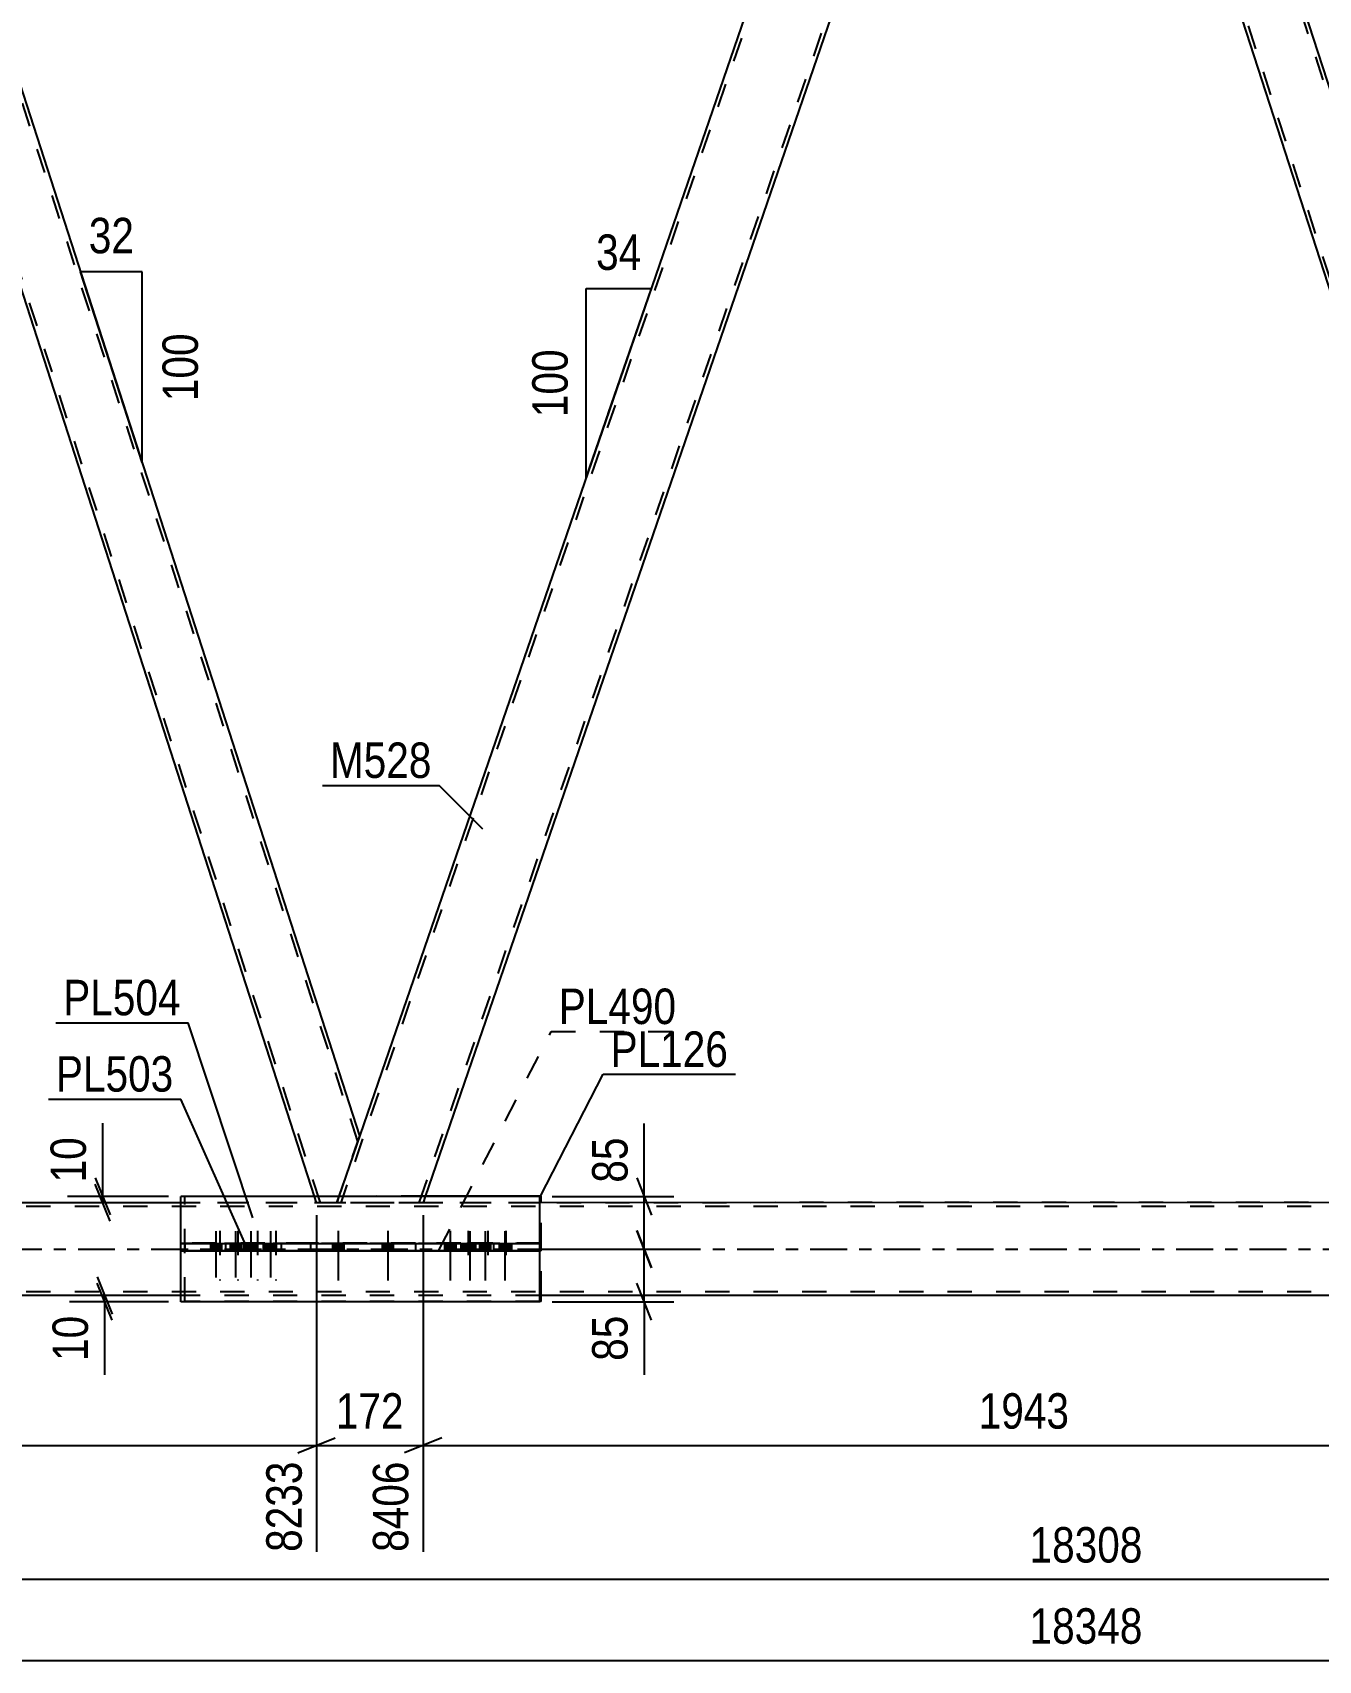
# Model space of a CAD drawing. Header units: millimetres. Extents: x 0 to 1189, y 0 to 841.
# Drawn here: x 487.7 to 591.6, y 419.5 to 551.1 of the extents above; entities that cross this region are included whole.
import ezdxf

# ---------------------------------------------------------------- set-up
doc = ezdxf.new("R2010")
doc.units = ezdxf.units.MM
doc.linetypes.add('DXK_LINE_DOT2', pattern=[3.9198, 1.9599, -1.9599])
doc.linetypes.add('DXK_LINE_DOT3', pattern=[5.9187, 2.979, -0.9799, 0.9799, -0.9799])
doc.styles.add('Arial Narrow', font='ARIALN.TTF', dxfattribs={"height": 0.2})

# ---------------------------------------------------------------- blocks, each defined once
blk = doc.blocks.new('Part-570348649-6312 - 6197')
at = {"color": 7, "linetype": 'DXK_LINE_DOT2'}
for p, q in [((951.45, 456.57), (288.16, 456.51)), ((528.68, 456.53), (499.68, 456.53)), ((1014.39, 456.27), (142.16, 456.19)), ((1014.39, 449.37), (142.16, 449.29)), ((528.68, 449.03), (499.68, 449.03))]:
    blk.add_line(p, q, dxfattribs=at)
at = {"color": 2, "linetype": 'Continuous'}
for p, q in [((499.68, 456.53), (422.65, 456.52)), ((605.44, 456.54), (528.68, 456.53)), ((499.68, 449.03), (422.65, 449.02)), ((605.44, 449.04), (528.68, 449.03))]:
    blk.add_line(p, q, dxfattribs=at)
at = {"color": 7, "linetype": 'DXK_LINE_DOT3'}
blk.add_line((142.16, 452.74), (1014.39, 452.82), dxfattribs=at)
blk = doc.blocks.new('Part-570348649-6387 - 6197')
at = {"color": 2, "linetype": 'Continuous'}
for p, q in [((528.68, 457.03), (499.68, 457.03)), ((499.68, 453.23), (499.68, 457.03)), ((528.68, 453.23), (528.68, 457.03)), ((499.68, 448.53), (499.68, 452.63)), ((528.68, 448.53), (528.68, 452.63)), ((528.68, 448.53), (499.68, 448.53))]:
    blk.add_line(p, q, dxfattribs=at)
at = {"color": 7, "linetype": 'DXK_LINE_DOT2'}
for p, q in [((499.68, 452.63), (499.68, 453.23)), ((528.68, 452.63), (528.68, 453.23))]:
    blk.add_line(p, q, dxfattribs=at)
blk = doc.blocks.new('Bolt-570348649-6651 - 6197')
at = {"color": 1, "linetype": 'DXK_LINE_DOT2'}
for p, q in [((502.83, 454.25), (502.83, 450.25)), ((504.28, 454.25), (504.28, 450.25)), ((505.88, 454.25), (505.88, 450.25)), ((507.34, 454.25), (507.34, 450.25)), ((502.38, 453.25), (502.38, 452.65)), ((503.28, 453.25), (503.28, 452.65)), ((503.83, 453.25), (503.83, 452.65)), ((504.73, 453.25), (504.73, 452.65)), ((505.43, 453.25), (505.43, 452.65)), ((506.33, 453.25), (506.33, 452.65)), ((506.89, 453.25), (506.89, 452.65)), ((507.79, 453.25), (507.79, 452.65))]:
    blk.add_line(p, q, dxfattribs=at)
blk = doc.blocks.new('Part-570348649-6269 - 6197')
at = {"color": 7, "linetype": 'DXK_LINE_DOT2'}
for p, q in [((499.98, 453.25), (528.8, 453.25)), ((506.47, 453.25), (499.98, 453.25)), ((499.98, 453.25), (499.98, 453.25)), ((499.98, 453.25), (499.98, 452.65)), ((528.8, 452.65), (499.98, 452.65)), ((506.47, 452.65), (499.98, 452.65)), ((510.14, 453.25), (506.47, 453.25)), ((506.47, 453.25), (506.47, 452.65)), ((506.47, 452.65), (510.14, 452.65)), ((518.64, 453.25), (510.14, 453.25)), ((510.14, 453.25), (510.14, 452.65)), ((510.14, 452.65), (518.64, 452.65)), ((522.31, 453.25), (518.64, 453.25)), ((518.64, 453.25), (518.64, 452.65)), ((518.64, 452.65), (522.31, 452.65)), ((528.8, 453.25), (522.31, 453.25)), ((522.31, 453.25), (522.31, 452.65)), ((522.31, 452.65), (528.8, 452.65)), ((528.8, 453.25), (528.8, 453.25)), ((528.8, 452.65), (528.8, 453.25))]:
    blk.add_line(p, q, dxfattribs=at)
blk = doc.blocks.new('Part-570348649-6352 - 6197')
at = {"color": 2, "linetype": 'Continuous'}
for p, q in [((563.64, 605.77), (512.45, 457.03)), ((570.62, 605.77), (519.43, 457.03))]:
    blk.add_line(p, q, dxfattribs=at)
at = {"color": 7, "linetype": 'DXK_LINE_DOT2'}
for p, q in [((564.12, 606.24), (512.59, 456.53)), ((518.94, 456.53), (570.46, 606.24)), ((512.45, 457.03), (512.28, 456.53)), ((519.26, 456.53), (512.28, 456.53)), ((519.43, 457.03), (519.26, 456.53))]:
    blk.add_line(p, q, dxfattribs=at)
blk = doc.blocks.new('Part-570348649-6357 - 6197')
at = {"color": 7, "linetype": 'DXK_LINE_DOT2'}
for p, q in [((513.98, 461.47), (467.19, 606.24)), ((510.95, 456.53), (463.76, 602.56)), ((512.28, 456.53), (514.14, 461.94)), ((510.64, 456.53), (510.47, 457.03)), ((512.28, 456.53), (510.64, 456.53))]:
    blk.add_line(p, q, dxfattribs=at)
at = {"color": 2, "linetype": 'Continuous'}
for p, q in [((514.14, 461.94), (467.67, 605.76)), ((510.47, 457.03), (463.6, 602.09))]:
    blk.add_line(p, q, dxfattribs=at)
blk = doc.blocks.new('Part-570348649-6553 - 6197')
at = {"color": 7, "linetype": 'DXK_LINE_DOT2'}
for p, q in [((619.74, 461.48), (572.96, 606.24)), ((616.71, 456.54), (569.52, 602.57))]:
    blk.add_line(p, q, dxfattribs=at)
at = {"color": 2, "linetype": 'Continuous'}
for p, q in [((619.9, 461.95), (573.43, 605.77)), ((616.23, 457.05), (569.36, 602.1))]:
    blk.add_line(p, q, dxfattribs=at)
blk = doc.blocks.new('Bolt-570348649-6705 - 6197')
at = {"linetype": 'Continuous'}
for points in [[(512.84, 453.23), (511.94, 453.23), (511.94, 452.63), (512.84, 452.63)], [(512.84, 453.23), (511.94, 453.23), (511.94, 452.63), (512.84, 452.63)], [(516.84, 453.23), (515.94, 453.23), (515.94, 452.63), (516.84, 452.63)], [(516.84, 453.23), (515.94, 453.23), (515.94, 452.63), (516.84, 452.63)]]:
    blk.add_hatch(color=1, dxfattribs=at).paths.add_polyline_path(points)
at = {"color": 1, "linetype": 'Continuous'}
for p, q in [((512.39, 454.23), (512.39, 450.23)), ((512.39, 454.23), (512.39, 450.23)), ((516.39, 454.23), (516.39, 450.23)), ((516.39, 454.23), (516.39, 450.23)), ((511.94, 453.23), (511.94, 452.63)), ((511.94, 453.23), (511.94, 452.63)), ((512.84, 453.23), (512.84, 452.63)), ((512.84, 453.23), (512.84, 452.63)), ((515.94, 453.23), (515.94, 452.63)), ((515.94, 453.23), (515.94, 452.63)), ((516.84, 453.23), (516.84, 452.63)), ((516.84, 453.23), (516.84, 452.63))]:
    blk.add_line(p, q, dxfattribs=at)
blk = doc.blocks.new('Part-570348649-6564 - 6197')
at = {"color": 2, "linetype": 'Continuous'}
for p, q in [((499.98, 457.03), (499.98, 457.04)), ((510.47, 457.04), (499.98, 457.04)), ((528.8, 457.05), (519.43, 457.05)), ((528.8, 456.53), (528.8, 457.05)), ((528.8, 448.55), (528.8, 449.03)), ((528.8, 448.55), (528.68, 448.55))]:
    blk.add_line(p, q, dxfattribs=at)
at = {"color": 7, "linetype": 'DXK_LINE_DOT2'}
for p, q in [((499.98, 448.54), (499.98, 457.03)), ((519.43, 457.05), (510.47, 457.04)), ((528.8, 449.03), (528.8, 456.53)), ((528.68, 448.55), (499.98, 448.54))]:
    blk.add_line(p, q, dxfattribs=at)
blk = doc.blocks.new('Part-570348649-6625 - 6197')
at = {"color": 2, "linetype": 'Continuous'}
for p, q in [((499.68, 453.23), (499.68, 453.23)), ((499.68, 453.23), (505.67, 453.23)), ((499.68, 452.63), (499.68, 453.23)), ((499.68, 452.63), (528.68, 452.63)), ((505.67, 452.63), (499.68, 452.63)), ((505.67, 453.23), (510.14, 453.23)), ((505.67, 453.23), (505.67, 452.63)), ((510.14, 452.63), (505.67, 452.63)), ((510.14, 453.23), (518.64, 453.23)), ((510.14, 453.23), (510.14, 452.63)), ((518.64, 452.63), (510.14, 452.63)), ((518.64, 453.23), (522.69, 453.23)), ((518.64, 453.23), (518.64, 452.63)), ((522.69, 452.63), (518.64, 452.63)), ((522.69, 453.23), (528.68, 453.23)), ((522.69, 453.23), (522.69, 452.63)), ((528.68, 452.63), (522.69, 452.63)), ((528.68, 453.23), (528.68, 453.23)), ((528.68, 452.63), (528.68, 453.23))]:
    blk.add_line(p, q, dxfattribs=at)
at = {"color": 7, "linetype": 'DXK_LINE_DOT2'}
for p, q in [((528.68, 453.23), (499.68, 453.23)), ((499.68, 452.63), (499.68, 452.63)), ((528.68, 452.63), (528.68, 452.63))]:
    blk.add_line(p, q, dxfattribs=at)
blk = doc.blocks.new('Bolt-570348649-6704 - 6197')
at = {"linetype": 'Continuous'}
for points in [[(502.96, 453.23), (502.06, 453.23), (502.06, 452.63), (502.96, 452.63)], [(504.55, 453.23), (503.65, 453.23), (503.65, 452.63), (504.55, 452.63)], [(505.78, 453.23), (504.88, 453.23), (504.88, 452.63), (505.78, 452.63)], [(507.37, 453.23), (506.47, 453.23), (506.47, 452.63), (507.37, 452.63)]]:
    blk.add_hatch(color=1, dxfattribs=at).paths.add_polyline_path(points)
at = {"color": 1, "linetype": 'Continuous'}
for p, q in [((502.51, 454.23), (502.51, 450.48)), ((504.1, 454.23), (504.1, 450.48)), ((505.33, 454.23), (505.33, 450.48)), ((506.92, 454.23), (506.92, 450.48)), ((502.06, 453.23), (502.06, 452.63)), ((502.96, 453.23), (502.96, 452.63)), ((503.65, 453.23), (503.65, 452.63)), ((504.55, 453.23), (504.55, 452.63)), ((504.88, 453.23), (504.88, 452.63)), ((505.78, 453.23), (505.78, 452.63)), ((506.47, 453.23), (506.47, 452.63)), ((507.37, 453.23), (507.37, 452.63))]:
    blk.add_line(p, q, dxfattribs=at)
blk = doc.blocks.new('Bolt-570348649-6706 - 6197')
at = {"linetype": 'Continuous'}
for points in [[(520.99, 452.63), (521.89, 452.63), (521.89, 453.23), (520.99, 453.23)], [(522.58, 452.63), (523.48, 452.63), (523.48, 453.23), (522.58, 453.23)], [(523.81, 452.63), (524.71, 452.63), (524.71, 453.23), (523.81, 453.23)], [(525.4, 452.63), (526.3, 452.63), (526.3, 453.23), (525.4, 453.23)]]:
    blk.add_hatch(color=1, dxfattribs=at).paths.add_polyline_path(points)
at = {"color": 1, "linetype": 'Continuous'}
for p, q in [((521.44, 454.23), (521.44, 450.23)), ((523.03, 454.23), (523.03, 450.23)), ((524.26, 454.23), (524.26, 450.23)), ((525.85, 454.23), (525.85, 450.23)), ((520.99, 453.23), (520.99, 452.63)), ((521.89, 453.23), (521.89, 452.63)), ((522.58, 453.23), (522.58, 452.63)), ((523.48, 453.23), (523.48, 452.63)), ((523.81, 453.23), (523.81, 452.63)), ((524.71, 453.23), (524.71, 452.63)), ((525.4, 453.23), (525.4, 452.63)), ((526.3, 453.23), (526.3, 452.63))]:
    blk.add_line(p, q, dxfattribs=at)
blk = doc.blocks.new('Bolt-570348649-6825 - 6197')
at = {"color": 1, "linetype": 'DXK_LINE_DOT2'}
for p, q in [((521.44, 454.25), (521.44, 450.5)), ((522.9, 454.25), (522.9, 450.5)), ((524.5, 454.25), (524.5, 450.5)), ((525.95, 454.25), (525.95, 450.5)), ((520.99, 453.25), (520.99, 452.65)), ((521.89, 453.25), (521.89, 452.65)), ((522.45, 453.25), (522.45, 452.65)), ((523.35, 453.25), (523.35, 452.65)), ((524.05, 453.25), (524.05, 452.65)), ((524.95, 453.25), (524.95, 452.65)), ((525.5, 453.25), (525.5, 452.65)), ((526.4, 453.25), (526.4, 452.65))]:
    blk.add_line(p, q, dxfattribs=at)
blk = doc.blocks.new('Bolt-570348649-6826 - 6197')
at = {"color": 1, "linetype": 'DXK_LINE_DOT2'}
for p, q in [((512.39, 454.25), (512.39, 450.25)), ((512.39, 454.25), (512.39, 450.25)), ((516.39, 454.25), (516.39, 450.25)), ((516.39, 454.25), (516.39, 450.25)), ((511.94, 453.25), (511.94, 452.65)), ((511.94, 453.25), (511.94, 452.65)), ((512.84, 453.25), (512.84, 452.65)), ((512.84, 453.25), (512.84, 452.65)), ((515.94, 453.25), (515.94, 452.65)), ((515.94, 453.25), (515.94, 452.65)), ((516.84, 453.25), (516.84, 452.65)), ((516.84, 453.25), (516.84, 452.65))]:
    blk.add_line(p, q, dxfattribs=at)
blk = doc.blocks.new('StraightDimension-570348649-35209 - 6197')
at = {"color": 7, "linetype": 'Continuous'}
for p, q in [((413.5, 455.52), (413.5, 428.31)), ((510.64, 455.53), (510.64, 428.31)), ((415, 437.52), (412, 436.32)), ((413.5, 436.92), (510.64, 436.92)), ((509.14, 436.32), (512.14, 437.52))]:
    blk.add_line(p, q, dxfattribs=at)
at = {"color": 0}
blk.add_wipeout([(466.32, 437.67), (466.32, 441.87), (457.81, 441.87), (457.81, 437.67)], dxfattribs=at)
at = {"color": 3, "style": 'Arial Narrow'}
blk.add_text('1943', height=2.863, dxfattribs=at).set_placement((458.41, 438.27))
at = {"color": 0, "linetype": 'Continuous'}
blk.add_wipeout([(510.04, 436.22), (505.84, 436.22), (505.84, 427.71), (510.04, 427.71)], dxfattribs=at)
at = {"color": 3, "linetype": 'Continuous', "style": 'Arial Narrow'}
blk.add_text('8233', height=2.863, rotation=90.0002, dxfattribs=at).set_placement((509.44, 428.31))
blk = doc.blocks.new('StraightDimension-570348649-35207 - 6197')
at = {"color": 7, "linetype": 'Continuous'}
for p, q in [((519.26, 455.53), (519.26, 428.31)), ((616.4, 455.54), (616.4, 426.48)), ((520.76, 437.52), (517.76, 436.32)), ((519.26, 436.92), (616.4, 436.92)), ((614.9, 436.32), (617.9, 437.52))]:
    blk.add_line(p, q, dxfattribs=at)
at = {"color": 0}
blk.add_wipeout([(572.08, 437.67), (572.08, 441.87), (563.57, 441.87), (563.57, 437.67)], dxfattribs=at)
at = {"color": 3, "style": 'Arial Narrow'}
blk.add_text('1943', height=2.863, dxfattribs=at).set_placement((564.17, 438.27))
at = {"color": 0, "linetype": 'Continuous'}
blk.add_wipeout([(615.8, 436.22), (611.6, 436.22), (611.6, 425.88), (615.8, 425.88)], dxfattribs=at)
at = {"color": 3, "linetype": 'Continuous', "style": 'Arial Narrow'}
blk.add_text('10349', height=2.863, rotation=90.0002, dxfattribs=at).set_placement((615.2, 426.48))
blk = doc.blocks.new('AngleDimension-570348649-32481 - 6197')
at = {"color": 7, "linetype": 'Continuous'}
for p, q in [((532.44, 530.42), (537.71, 530.42)), ((532.44, 515.1), (537.71, 530.42)), ((532.44, 515.1), (532.44, 530.42)), ((534.22, 520.28), (537.71, 530.42))]:
    blk.add_line(p, q, dxfattribs=at)
at = {"color": 0}
for points in [[(537.5, 531.32), (537.5, 535.52), (532.64, 535.52), (532.64, 531.32)], [(531.54, 526.1), (527.34, 526.1), (527.34, 519.42), (531.54, 519.42)]]:
    blk.add_wipeout(points, dxfattribs=at)
at = {"color": 3, "style": 'Arial Narrow'}
blk.add_text('34', height=2.863, dxfattribs=at).set_placement((533.24, 531.92))
blk.add_text('100', height=2.863, rotation=90.0002, dxfattribs=at).set_placement((530.94, 520.02))
blk = doc.blocks.new('StraightDimension-570348649-48515 - 6197')
at = {"color": 7, "linetype": 'Continuous'}
for p, q in [((492.91, 450.53), (494.11, 447.53)), ((494.11, 447.03), (492.91, 450.03)), ((498.68, 449.03), (490.66, 449.03)), ((493.51, 448.53), (493.51, 449.03)), ((498.68, 448.53), (490.66, 448.53)), ((493.51, 448.53), (493.51, 442.62)), ((493.51, 448.53), (493.51, 442.62))]:
    blk.add_line(p, q, dxfattribs=at)
at = {"color": 0}
blk.add_wipeout([(492.76, 448), (488.56, 448), (488.56, 443.14), (492.76, 443.14)], dxfattribs=at)
at = {"color": 3, "style": 'Arial Narrow'}
blk.add_text('10', height=2.863, rotation=90.0002, dxfattribs=at).set_placement((492.16, 443.74))
blk = doc.blocks.new('StraightDimension-570348649-35554 - 6197')
at = {"color": 7, "linetype": 'Continuous'}
blk.add_line((131.31, 426.1), (1014.39, 426.1), dxfattribs=at)
at = {"color": 0}
blk.add_wipeout([(578.02, 426.85), (578.02, 431.05), (567.68, 431.05), (567.68, 426.85)], dxfattribs=at)
at = {"color": 3, "style": 'Arial Narrow'}
blk.add_text('18308', height=2.863, dxfattribs=at).set_placement((568.28, 427.45))
blk = doc.blocks.new('AngleDimension-570348649-32463 - 6197')
at = {"color": 7, "linetype": 'Continuous'}
for p, q in [((495.57, 519.37), (491.56, 531.76)), ((496.55, 531.76), (491.56, 531.76)), ((496.55, 516.35), (491.56, 531.76)), ((496.55, 516.35), (496.55, 531.76))]:
    blk.add_line(p, q, dxfattribs=at)
at = {"color": 0}
for points in [[(496.48, 532.66), (496.48, 536.86), (491.63, 536.86), (491.63, 532.66)], [(501.65, 527.4), (497.45, 527.4), (497.45, 520.71), (501.65, 520.71)]]:
    blk.add_wipeout(points, dxfattribs=at)
at = {"color": 3, "style": 'Arial Narrow'}
blk.add_text('32', height=2.863, dxfattribs=at).set_placement((492.23, 533.26))
blk.add_text('100', height=2.863, rotation=90.0002, dxfattribs=at).set_placement((501.05, 521.31))
blk = doc.blocks.new('StraightDimension-570348649-35208 - 6197')
at = {"color": 7, "linetype": 'Continuous'}
for p, q in [((510.64, 455.53), (510.64, 428.31)), ((519.26, 455.53), (519.26, 428.31)), ((509.14, 436.32), (512.14, 437.52)), ((510.64, 436.92), (519.26, 436.92)), ((520.76, 437.52), (517.76, 436.32))]:
    blk.add_line(p, q, dxfattribs=at)
at = {"color": 0}
blk.add_wipeout([(518.29, 437.67), (518.29, 441.87), (511.6, 441.87), (511.6, 437.67)], dxfattribs=at)
at = {"color": 0, "linetype": 'Continuous'}
blk.add_wipeout([(518.66, 436.22), (514.46, 436.22), (514.46, 427.71), (518.66, 427.71)], dxfattribs=at)
at = {"color": 3, "style": 'Arial Narrow'}
blk.add_text('172', height=2.863, dxfattribs=at).set_placement((512.2, 438.27))
at = {"color": 3, "linetype": 'Continuous', "style": 'Arial Narrow'}
blk.add_text('8406', height=2.863, rotation=90.0002, dxfattribs=at).set_placement((518.06, 428.31))
blk = doc.blocks.new('StraightDimension-570348649-35584 - 6197')
at = {"color": 7, "linetype": 'Continuous'}
blk.add_line((130.31, 419.54), (1015.39, 419.54), dxfattribs=at)
at = {"color": 0}
blk.add_wipeout([(578.02, 420.29), (578.02, 424.49), (567.68, 424.49), (567.68, 420.29)], dxfattribs=at)
at = {"color": 3, "style": 'Arial Narrow'}
blk.add_text('18348', height=2.863, dxfattribs=at).set_placement((568.28, 420.89))
blk = doc.blocks.new('StraightDimension-570348649-48517 - 6197')
at = {"color": 7, "linetype": 'Continuous'}
for p, q in [((493.35, 457.04), (493.35, 462.95)), ((493.35, 457.04), (493.35, 462.95)), ((492.75, 458.54), (493.95, 455.54)), ((493.95, 455.03), (492.75, 458.03)), ((498.68, 457.04), (490.5, 457.04)), ((498.68, 456.53), (490.5, 456.53)), ((493.35, 456.53), (493.35, 457.04))]:
    blk.add_line(p, q, dxfattribs=at)
at = {"color": 0}
blk.add_wipeout([(492.6, 462.43), (488.4, 462.43), (488.4, 457.57), (492.6, 457.57)], dxfattribs=at)
at = {"color": 3, "style": 'Arial Narrow'}
blk.add_text('10', height=2.863, rotation=90.0002, dxfattribs=at).set_placement((492, 458.17))
blk = doc.blocks.new('StraightDimension-570348649-65376 - 6197')
at = {"color": 7, "linetype": 'Continuous'}
for p, q in [((537.13, 457.03), (537.13, 462.93)), ((537.13, 457.03), (537.13, 462.93)), ((536.53, 458.53), (537.73, 455.53)), ((529.68, 457.03), (539.53, 457.03)), ((537.13, 452.78), (537.13, 457.03)), ((537.73, 451.28), (536.53, 454.28)), ((529.68, 452.78), (539.53, 452.78))]:
    blk.add_line(p, q, dxfattribs=at)
at = {"color": 0}
blk.add_wipeout([(536.38, 462.41), (532.18, 462.41), (532.18, 457.55), (536.38, 457.55)], dxfattribs=at)
at = {"color": 3, "style": 'Arial Narrow'}
blk.add_text('85', height=2.863, rotation=90.0002, dxfattribs=at).set_placement((535.78, 458.15))
blk = doc.blocks.new('StraightDimension-570348649-65377 - 6197')
at = {"color": 7, "linetype": 'Continuous'}
for p, q in [((536.53, 454.28), (537.73, 451.28)), ((529.68, 452.78), (539.53, 452.78)), ((537.13, 448.53), (537.13, 452.78)), ((537.73, 447.03), (536.53, 450.03)), ((529.68, 448.53), (539.53, 448.53)), ((537.13, 448.53), (537.13, 442.62)), ((537.13, 448.53), (537.13, 442.62))]:
    blk.add_line(p, q, dxfattribs=at)
at = {"color": 0}
blk.add_wipeout([(536.38, 448), (532.18, 448), (532.18, 443.15), (536.38, 443.15)], dxfattribs=at)
at = {"color": 3, "style": 'Arial Narrow'}
blk.add_text('85', height=2.863, rotation=90.0002, dxfattribs=at).set_placement((535.78, 443.75))
blk = doc.blocks.new('Mark-570348649-27420 - 6197')
at = {"color": 0}
blk.add_wipeout([(519.95, 490.86), (519.95, 493.86), (511.72, 493.86), (511.72, 490.86)], dxfattribs=at)
blk.add_wipeout([(519.95, 490.86), (519.95, 493.86), (511.72, 493.86), (511.72, 490.86)], dxfattribs=at)
at = {"color": 30, "linetype": 'Continuous'}
for p in [(511.12, 490.26), (524.08, 486.72)]:
    blk.add_line(p, (520.55, 490.26), dxfattribs=at)
at = {"color": 3, "style": 'Arial Narrow'}
blk.add_text('M528', height=2.863, dxfattribs=at).set_placement((511.72, 490.86))
blk = doc.blocks.new('Mark-570348649-27539 - 6197')
at = {"color": 0}
blk.add_wipeout([(499.66, 471.68), (499.66, 474.68), (490.16, 474.68), (490.16, 471.68)], dxfattribs=at)
blk.add_wipeout([(499.66, 471.68), (499.66, 474.68), (490.16, 474.68), (490.16, 471.68)], dxfattribs=at)
at = {"color": 30, "linetype": 'Continuous'}
for p in [(489.56, 471.08), (505.49, 455.31)]:
    blk.add_line(p, (500.26, 471.08), dxfattribs=at)
at = {"color": 3, "style": 'Arial Narrow'}
blk.add_text('PL504', height=2.863, dxfattribs=at).set_placement((490.16, 471.68))
blk = doc.blocks.new('Mark-570348649-27545 - 6197')
at = {"color": 0}
blk.add_wipeout([(499.07, 465.51), (499.07, 468.51), (489.57, 468.51), (489.57, 465.51)], dxfattribs=at)
blk.add_wipeout([(499.07, 465.51), (499.07, 468.51), (489.57, 468.51), (489.57, 465.51)], dxfattribs=at)
at = {"color": 30, "linetype": 'Continuous'}
for p in [(488.97, 464.91), (504.92, 453.11)]:
    blk.add_line(p, (499.67, 464.91), dxfattribs=at)
at = {"color": 3, "style": 'Arial Narrow'}
blk.add_text('PL503', height=2.863, dxfattribs=at).set_placement((489.57, 465.51))
blk = doc.blocks.new('Mark-570348649-27542 - 6197')
at = {"color": 0}
blk.add_wipeout([(543.91, 467.51), (543.91, 470.51), (534.41, 470.51), (534.41, 467.51)], dxfattribs=at)
blk.add_wipeout([(543.91, 467.51), (543.91, 470.51), (534.41, 470.51), (534.41, 467.51)], dxfattribs=at)
at = {"color": 30, "linetype": 'Continuous'}
for p, q in [((528.73, 457.01), (533.81, 466.91)), ((533.81, 466.91), (544.51, 466.91))]:
    blk.add_line(p, q, dxfattribs=at)
at = {"color": 3, "style": 'Arial Narrow'}
blk.add_text('PL126', height=2.863, dxfattribs=at).set_placement((534.41, 467.51))
blk = doc.blocks.new('Mark-570348649-27536 - 6197')
at = {"color": 0}
blk.add_wipeout([(539.72, 470.97), (539.72, 473.97), (530.22, 473.97), (530.22, 470.97)], dxfattribs=at)
blk.add_wipeout([(539.72, 470.97), (539.72, 473.97), (530.22, 473.97), (530.22, 470.97)], dxfattribs=at)
at = {"color": 30, "linetype": 'DXK_LINE_DOT2'}
for p, q in [((520.51, 452.65), (529.62, 470.37)), ((529.62, 470.37), (540.32, 470.37))]:
    blk.add_line(p, q, dxfattribs=at)
at = {"color": 3, "style": 'Arial Narrow'}
blk.add_text('PL490', height=2.863, dxfattribs=at).set_placement((530.22, 470.97))

msp = doc.modelspace()

# ---------------------------------------------------------------- block references
for name in ['Part-570348649-6357 - 6197', 'Part-570348649-6352 - 6197', 'Part-570348649-6553 - 6197', 'Part-570348649-6312 - 6197', 'Part-570348649-6387 - 6197', 'Part-570348649-6564 - 6197', 'Bolt-570348649-6704 - 6197', 'Bolt-570348649-6651 - 6197', 'Bolt-570348649-6826 - 6197', 'Bolt-570348649-6705 - 6197', 'Bolt-570348649-6825 - 6197', 'Bolt-570348649-6706 - 6197', 'Part-570348649-6625 - 6197', 'Part-570348649-6269 - 6197']:
    msp.add_blockref(name, (0, 0))

# ---------------------------------------------------------------- next in the draw order: block references
for name in ['AngleDimension-570348649-32463 - 6197', 'AngleDimension-570348649-32481 - 6197', 'Mark-570348649-27420 - 6197', 'StraightDimension-570348649-35209 - 6197', 'StraightDimension-570348649-35207 - 6197']:
    msp.add_blockref(name, (0, 0))

# ---------------------------------------------------------------- next in the draw order: block references
for name in ['StraightDimension-570348649-48517 - 6197', 'StraightDimension-570348649-65376 - 6197', 'StraightDimension-570348649-48515 - 6197']:
    msp.add_blockref(name, (0, 0))

# ---------------------------------------------------------------- next in the draw order: block references
for name in ['Mark-570348649-27539 - 6197', 'Mark-570348649-27542 - 6197', 'StraightDimension-570348649-35554 - 6197']:
    msp.add_blockref(name, (0, 0))

# ---------------------------------------------------------------- next in the draw order: block references
for name in ['Mark-570348649-27545 - 6197', 'StraightDimension-570348649-35208 - 6197']:
    msp.add_blockref(name, (0, 0))

# ---------------------------------------------------------------- next in the draw order: block references
msp.add_blockref('StraightDimension-570348649-35584 - 6197', (0, 0))

# ---------------------------------------------------------------- next in the draw order: block references
msp.add_blockref('StraightDimension-570348649-65377 - 6197', (0, 0))

# ---------------------------------------------------------------- next in the draw order: block references
msp.add_blockref('Mark-570348649-27536 - 6197', (0, 0))

doc.saveas('drawing.dxf')
